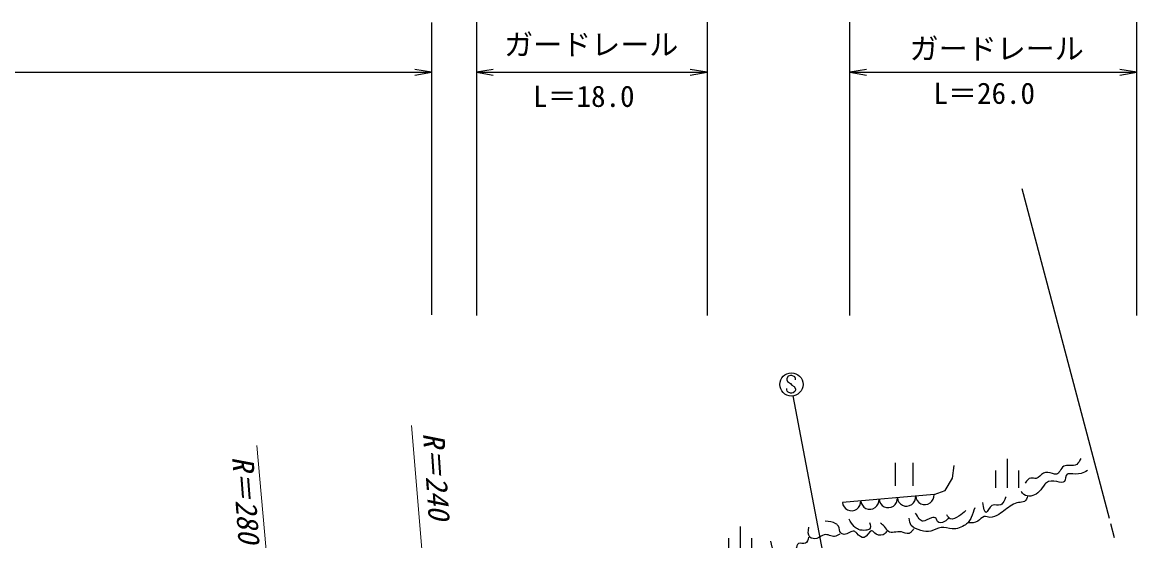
# Model space of a CAD drawing. Units: millimetres, scale not verified. Extents: x 40000 to 680000, y 20000 to 380000.
# Drawn here: x 476012 to 571934, y 272686 to 317317 of the extents above; entities that cross this region are included whole.
import ezdxf
from ezdxf.enums import TextEntityAlignment as Align

# ---------------------------------------------------------------- set-up
doc = ezdxf.new("R2010")
doc.units = ezdxf.units.MM
doc.header["$LTSCALE"] = 1000
for name, color, linetype, lineweight in [('M-BGD', 7, 'Continuous', 25), ('M-BMK-SRVR', 3, 'Continuous', 25), ('M-STR-HTXT', 7, 'Continuous', 13), ('M-STR-STR3', 7, 'Continuous', 25), ('M-STR-STRC', 7, 'Continuous', 25)]:
    doc.layers.add(name, color=color, linetype=linetype, lineweight=lineweight)
doc.styles.add('ＭＳ ゴシック', font='')
doc.styles.get('ＭＳ ゴシック').set_extended_font_data('MS Gothic')

# ---------------------------------------------------------------- blocks, each defined once
blk = doc.blocks.new('open_arrow')
at = {"color": 0, "linetype": 'Continuous', "lineweight": -2}
blk.add_lwpolyline([(7.5, 1.25), (0, 0), (7.5, -1.25)], dxfattribs=at)

msp = doc.modelspace()

# ---------------------------------------------------------------- linework, layer by layer
at = {"layer": 'M-BGD'}
for p, q in [((542245, 286902), (542123, 286905)), ((551161, 277404), (551161, 279404)), ((552661, 279404), (552661, 277404)), ((556064, 278080), (556218, 279161)), ((560781, 279739), (560781, 277239)), ((559781, 278739), (559781, 277239)), ((561781, 277239), (561781, 278739)), ((555446, 276998), (556064, 278080)), ((554488, 276653), (546603, 275986)), ((554488, 276653), (555446, 276998)), ((537803, 273910), (537803, 271410)), ((536803, 272910), (536803, 271410)), ((538803, 271410), (538803, 272910))]:
    msp.add_line(p, q, dxfattribs=at)
for centre in [(550545, 276320), (552122, 276453), (553699, 276587), (547391, 276053), (548968, 276186)]:
    msp.add_arc(centre, 791, 184.83658, 4.83658, dxfattribs=at)
for points, knots in [([(567128, 279754), (567028, 279558), (566928, 279362), (566766, 279261), (566608, 279162), (566391, 279155), (566175, 279162), (565983, 279169), (565793, 279186), (565649, 279096), (565396, 278939), (565289, 278449), (565024, 278406), (564929, 278391), (564813, 278434), (564695, 278472), (564418, 278562), (564132, 278628), (563906, 278505), (563685, 278384), (563524, 278082), (563282, 278045), (563138, 278023), (562965, 278094), (562822, 278077), (562619, 278053), (562474, 277852), (562329, 277650)], [0, 0, 0, 0, 1, 1, 1, 2, 2, 2, 3, 3, 3, 4, 4, 4, 5, 5, 5, 6, 6, 6, 7, 7, 7, 8, 8, 8, 9, 9, 9, 9]), ([(567687, 278735), (567516, 278630), (567346, 278525), (567161, 278472), (566861, 278386), (566523, 278436), (566208, 278439), (566186, 278439), (566164, 278439), (566142, 278439), (566074, 278438), (565998, 278435), (565945, 278406), (565766, 278310), (565828, 277926), (565715, 277782), (565602, 277639), (565317, 277729), (565057, 277782), (564703, 277853), (564395, 277854), (564169, 277683), (564070, 277607), (563986, 277497), (563906, 277387), (563751, 277173), (563610, 276958), (563413, 276795), (563248, 276659), (563044, 276560), (562822, 276532), (562613, 276507), (562388, 276544), (562230, 276664), (562139, 276733), (562069, 276830), (562000, 276927)], [0, 0, 0, 0, 1, 1, 1, 2, 2, 2, 3, 3, 3, 4, 4, 4, 5, 5, 5, 6, 6, 6, 7, 7, 7, 8, 8, 8, 9, 9, 9, 10, 10, 10, 11, 11, 11, 12, 12, 12, 12]), ([(562559, 276532), (562482, 276345), (562406, 276158), (562263, 276072), (562131, 275993), (561942, 276000), (561770, 275974), (561552, 275940), (561359, 275852), (561178, 275743), (560983, 275627), (560800, 275485), (560619, 275349), (560438, 275212), (560258, 275080), (560060, 274954), (559829, 274807), (559575, 274668), (559304, 274691), (559136, 274706), (558961, 274784), (558811, 274757), (558605, 274721), (558447, 274488), (558252, 274363), (558006, 274204), (557702, 274218), (557398, 274231)], [0, 0, 0, 0, 1, 1, 1, 2, 2, 2, 3, 3, 3, 4, 4, 4, 5, 5, 5, 6, 6, 6, 7, 7, 7, 8, 8, 8, 9, 9, 9, 9]), ([(560685, 276467), (560644, 276369), (560604, 276272), (560553, 276171), (560474, 276010), (560371, 275838), (560225, 275776), (560008, 275686), (559698, 275838), (559469, 275711), (559236, 275582), (559088, 275165), (558976, 275119), (558844, 275064), (558762, 275519), (558680, 275974)], [0, 0, 0, 0, 1, 1, 1, 2, 2, 2, 3, 3, 3, 4, 4, 4, 5, 5, 5, 5]), ([(557989, 275513), (557899, 275238), (557808, 274963), (557693, 274691), (557640, 274564), (557580, 274437), (557496, 274330), (557415, 274227), (557312, 274143), (557200, 274067), (556862, 273835), (556455, 273674), (556050, 273705), (555726, 273730), (555403, 273876), (555097, 273837), (554795, 273798), (554510, 273580), (554209, 273508), (553936, 273443), (553650, 273497), (553354, 273574), (553034, 273657), (552702, 273766), (552532, 274001), (552412, 274167), (552374, 274397), (552335, 274626)], [0, 0, 0, 0, 1, 1, 1, 2, 2, 2, 3, 3, 3, 4, 4, 4, 5, 5, 5, 6, 6, 6, 7, 7, 7, 8, 8, 8, 9, 9, 9, 9]), ([(550420, 273530), (550378, 273444), (550336, 273358), (550273, 273293), (550097, 273116), (549754, 273104), (549505, 273264), (549353, 273361), (549235, 273521), (549120, 273530), (548910, 273545), (548710, 273045), (548471, 272968), (548271, 272904), (548045, 273132), (547850, 273323), (547770, 273402), (547695, 273474), (547614, 273500), (547369, 273579), (547072, 273233), (546757, 273234), (546646, 273234), (546532, 273278), (546462, 273352), (546324, 273498), (546357, 273760), (546255, 273943), (546207, 274029), (546131, 274097), (546048, 274150), (545783, 274321), (545458, 274339), (545132, 274357)], [0, 0, 0, 0, 1, 1, 1, 2, 2, 2, 3, 3, 3, 4, 4, 4, 5, 5, 5, 6, 6, 6, 7, 7, 7, 8, 8, 8, 9, 9, 9, 10, 10, 10, 11, 11, 11, 11]), ([(548943, 274268), (549005, 274026), (549067, 273784), (548943, 273677), (548873, 273616), (548742, 273599), (548618, 273589), (548390, 273569), (548186, 273572), (547998, 273648), (547857, 273704), (547726, 273802), (547614, 273914), (547431, 274096), (547301, 274315), (547171, 274534)], [0, 0, 0, 0, 1, 1, 1, 2, 2, 2, 3, 3, 3, 4, 4, 4, 5, 5, 5, 5]), ([(555767, 274682), (555663, 274549), (555558, 274417), (555383, 274327), (555186, 274226), (554900, 274178), (554792, 274327), (554740, 274401), (554730, 274522), (554674, 274593), (554594, 274695), (554418, 274695), (554261, 274652), (553972, 274574), (553748, 274354), (553552, 274357), (553306, 274360), (553104, 274713), (552902, 275066)], [0, 0, 0, 0, 1, 1, 1, 2, 2, 2, 3, 3, 3, 4, 4, 4, 5, 5, 5, 6, 6, 6, 6]), ([(557215, 275273), (557036, 275116), (556857, 274960), (556624, 274800), (556385, 274636), (556088, 274469), (555886, 274564), (555765, 274620), (555678, 274769), (555590, 274918)], [0, 0, 0, 0, 1, 1, 1, 2, 2, 2, 3, 3, 3, 3]), ([(546373, 273264), (546228, 273168), (546083, 273072), (545930, 273057), (545788, 273043), (545639, 273098), (545487, 273146), (545336, 273192), (545181, 273231), (545044, 273205), (544820, 273162), (544641, 272946), (544394, 272880), (544189, 272825), (543937, 272872), (543803, 272998), (543612, 273177), (543663, 273516), (543714, 273855)], [0, 0, 0, 0, 1, 1, 1, 2, 2, 2, 3, 3, 3, 4, 4, 4, 5, 5, 5, 6, 6, 6, 6]), ([(552730, 273705), (552671, 273613), (552612, 273522), (552532, 273442), (552475, 273385), (552407, 273334), (552335, 273311), (552132, 273245), (551900, 273397), (551678, 273442), (551471, 273484), (551273, 273433), (551053, 273409), (550878, 273391), (550690, 273390), (550560, 273475), (550419, 273567), (550346, 273760), (550231, 273903), (550132, 274026), (550001, 274112), (549870, 274198)], [0, 0, 0, 0, 1, 1, 1, 2, 2, 2, 3, 3, 3, 4, 4, 4, 5, 5, 5, 6, 6, 6, 7, 7, 7, 7]), ([(543685, 272998), (543634, 272764), (543584, 272529), (543419, 272466), (543255, 272403), (542978, 272509), (542828, 272437), (542694, 272372), (542662, 272165), (542592, 271964), (542507, 271723), (542367, 271491), (542208, 271462), (541984, 271421), (541721, 271779), (541410, 271846), (541192, 271892), (540950, 271795), (540790, 271846), (540564, 271917), (540500, 272280), (540435, 272643)], [0, 0, 0, 0, 1, 1, 1, 2, 2, 2, 3, 3, 3, 4, 4, 4, 5, 5, 5, 6, 6, 6, 7, 7, 7, 7])]:
    msp.add_open_spline(points, degree=3, knots=knots, dxfattribs=at)
at = {"layer": 'M-BMK-SRVR'}
for p, q in [((562036, 303003), (569565, 274615)), ((569686, 274160), (570002, 272970))]:
    msp.add_line(p, q, dxfattribs=at)
at = {"layer": 'M-STR-HTXT'}
for p, q in [((512106, 251031), (509522, 282609)), ((498985, 249740), (496206, 280871))]:
    msp.add_line(p, q, dxfattribs=at)
at = {"layer": 'M-STR-STR3'}
for p, q in [((511244, 317306), (511244, 292141)), ((515104, 317317), (515104, 292084)), ((534960, 317317), (534960, 292084)), ((547231, 292084), (547231, 317317)), ((571934, 292084), (571934, 317317)), ((358763, 313011), (511244, 313011)), ((515104, 313011), (534960, 313011)), ((547231, 313011), (571934, 313011))]:
    msp.add_line(p, q, dxfattribs=at)
at = {"layer": 'M-STR-STRC'}
for p, q in [((541931, 286839), (541807, 286655)), ((542123, 286905), (541931, 286839)), ((542495, 286784), (542245, 286902)), ((541807, 286655), (541810, 286523)), ((541810, 286523), (541873, 286394)), ((541873, 286394), (542129, 286212)), ((542129, 286212), (542258, 286080)), ((542258, 286080), (542437, 285965)), ((542437, 285965), (542563, 285764)), ((542558, 286652), (542495, 286784)), ((542558, 286523), (542558, 286652)), ((541810, 285675), (541807, 285796)), ((541850, 285572), (541810, 285675)), ((541934, 285462), (541850, 285572)), ((542121, 285401), (541934, 285462)), ((542255, 285401), (542121, 285401)), ((542355, 285430), (542255, 285401)), ((542497, 285522), (542355, 285430)), ((547231, 259539), (542359, 285152)), ((542558, 285654), (542497, 285522)), ((542563, 285764), (542558, 285654))]:
    msp.add_line(p, q, dxfattribs=at)
msp.add_circle((542215, 286142), 1000, dxfattribs=at)

# ---------------------------------------------------------------- block references
at = {"layer": 'M-STR-STR3', "xscale": 193, "yscale": 193, "rotation": 180}
for p in [(511244, 313011), (534960, 313011), (571934, 313011)]:
    msp.add_blockref('open_arrow', p, dxfattribs=at)
at = {"layer": 'M-STR-STR3', "xscale": 193, "yscale": 193}
for p in [(515104, 313011), (547231, 313011)]:
    msp.add_blockref('open_arrow', p, dxfattribs=at)

# ---------------------------------------------------------------- texts
at = {"layer": 'M-STR-HTXT', "style": 'ＭＳ ゴシック', "oblique": 15}
for s, rotation, p in [('R＝240', 273.851, (509950, 281905)), ('R＝280', 274.362, (493521, 279861))]:
    msp.add_text(s, height=1833, rotation=rotation, dxfattribs=at).set_placement(p, align=Align.BOTTOM_LEFT)
at = {"layer": 'M-STR-STR3', "style": 'ＭＳ ゴシック'}
for s, p in [('ガードレール', (517480, 313932)), ('ガードレール', (552381, 313583)), ('L＝18.0', (519976, 309482)), ('L＝26.0', (554445, 309744))]:
    msp.add_text(s, height=1833, dxfattribs=at).set_placement(p, align=Align.BOTTOM_LEFT)

doc.saveas('drawing.dxf')
